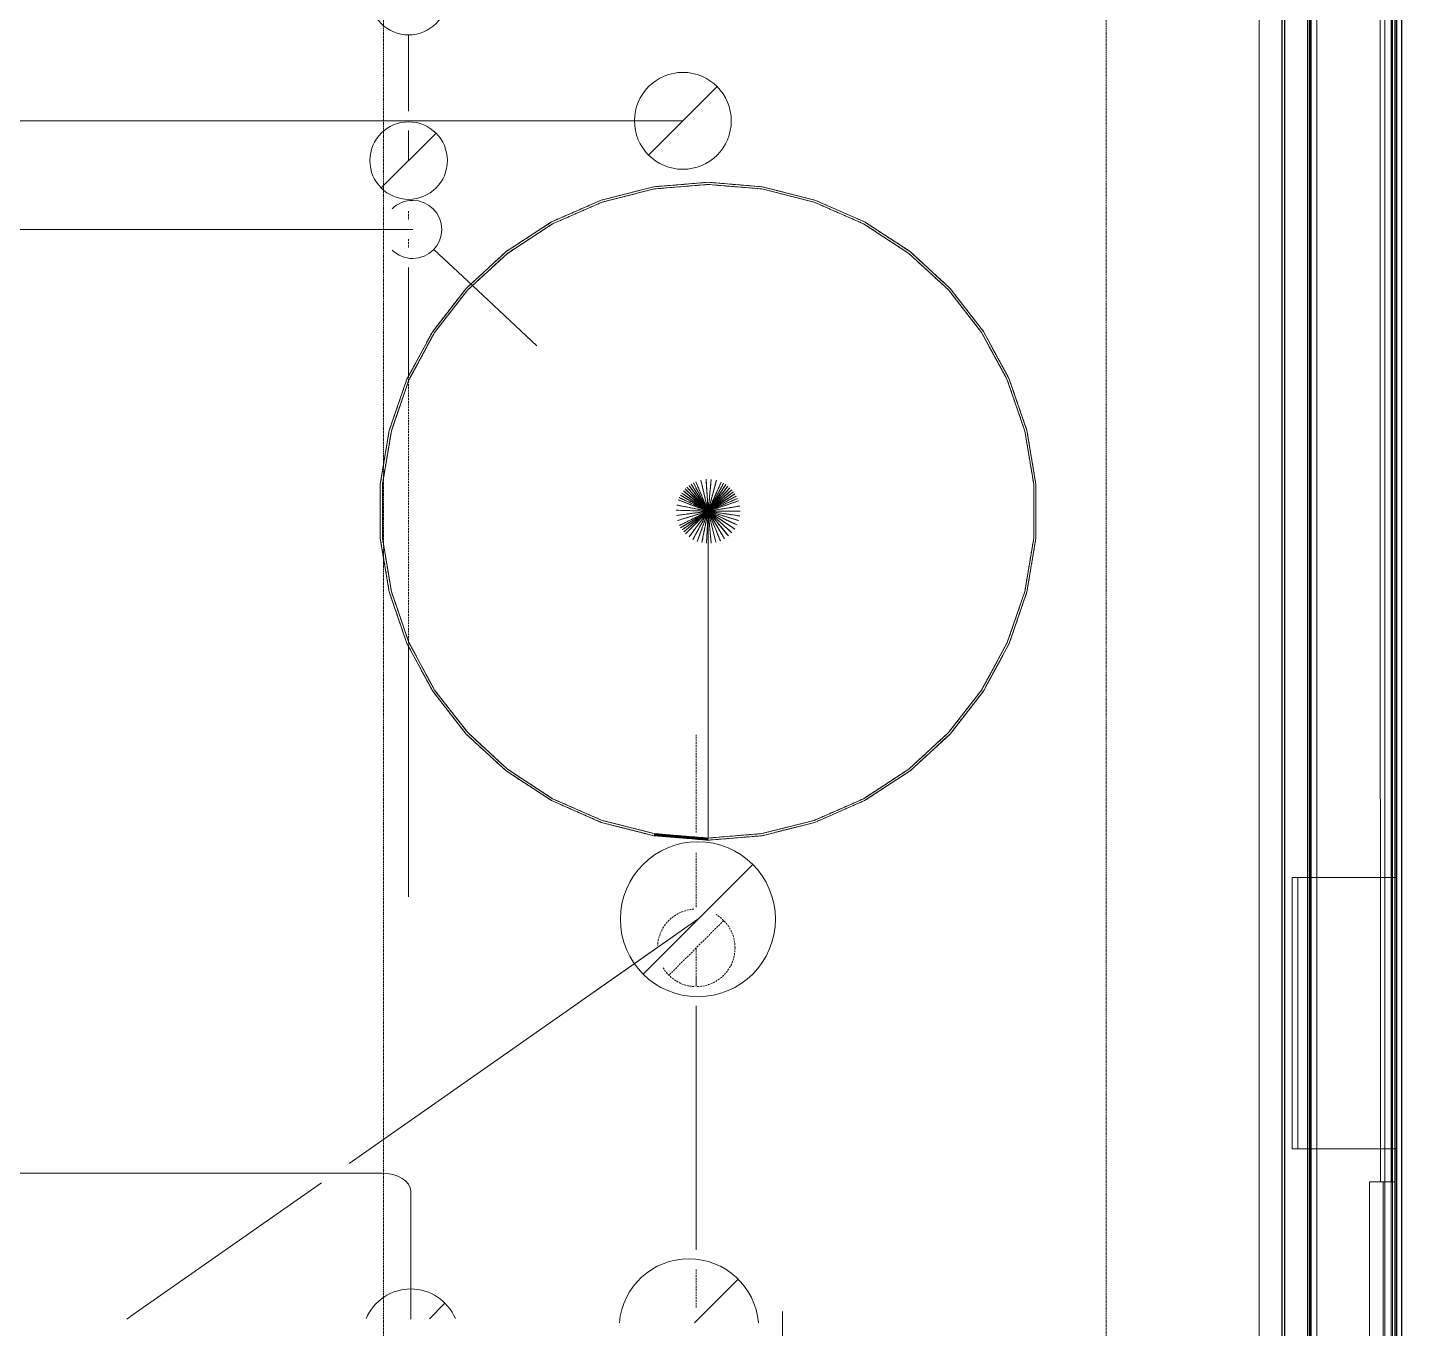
# Model space of a CAD drawing. Header units: centimetres. Extents: x -1906 to 5208, y -261 to 2955.
# Drawn here: x -464.6 to -110, y 1245.7 to 1581.3 of the extents above; entities that cross this region are included whole.
import ezdxf

# ---------------------------------------------------------------- set-up
doc = ezdxf.new("R2010")
doc.units = ezdxf.units.CM
for name, pattern in [('_Overhead', [0.47625, 0.3175, -0.15875]), ('_Overhead_2_', [0.47625, 0.3175, -0.15875]), ('Hidden', [0.714375, 0.47625, -0.238125])]:
    doc.linetypes.add(name, pattern=pattern)
for name, color, linetype, lineweight in [('A-DETL-HDLN', 7, 'Hidden', 18), ('A-FLOR', 7, 'Continuous', 18), ('A-GLAZ', 7, 'Continuous', 18), ('A-WALL', 7, 'Continuous', 18), ('A-WALL-PATT', 7, 'Continuous', 50), ('M-EQPM', 7, 'Continuous', 18), ('M-HVAC-DUCT', 7, 'Continuous', 18), ('P-PIPE', 7, 'Continuous', 18), ('S-BEAM', 7, 'Continuous', 18)]:
    doc.layers.add(name, color=color, linetype=linetype, lineweight=lineweight)
doc.layers.add('M-HVAC-DUCT-ANNO', color=7, linetype='Continuous', lineweight=18, true_color=0x007f00)

# ---------------------------------------------------------------- blocks, each defined once
blk = doc.blocks.new('Costanera Perfil Z - Parametrizado - h_22cm-1724570-N01 - Planta trazado tuberias refrig exist_ - detalle 1')
at = {"layer": 'S-BEAM', "color": 254, "true_color": 0xcccccc}
for p, q in [((-10.75, 487.69), (-10.75, -505.07)), ((-10.75, 487.69), (-10.75, -505.07)), ((-10.45, 487.69), (-10.45, -948.54)), ((-10.45, 487.69), (-10.45, -948.54)), ((-8.8, 487.69), (-8.8, -948.54)), ((-8.8, 487.69), (-8.8, -948.54)), ((8.8, 487.69), (8.8, -967.22)), ((8.8, 487.69), (8.8, -967.22)), ((10.45, 487.69), (10.45, -967.22)), ((10.45, 487.69), (10.45, -967.22)), ((10.75, -967.22), (10.75, 487.69)), ((10.75, 487.69), (10.75, -967.22))]:
    blk.add_line(p, q, dxfattribs=at)
blk = doc.blocks.new('Costanera Perfil Z - Parametrizado - h_22cm-V9-N01 - Planta trazado tuberias refrig exist_ - detalle 1')
at = {"layer": 'S-BEAM', "color": 254, "true_color": 0xcccccc}
for p, q in [((-10.75, 487.69), (-10.75, -505.07)), ((-10.75, 487.69), (-10.75, -505.07)), ((-10.45, 487.69), (-10.45, -948.54)), ((-10.45, 487.69), (-10.45, -948.54)), ((-8.8, 487.69), (-8.8, -948.54)), ((-8.8, 487.69), (-8.8, -948.54)), ((8.8, 487.69), (8.8, -948.54)), ((8.8, 487.69), (8.8, -948.54)), ((10.45, 487.69), (10.45, -967.22)), ((10.45, 487.69), (10.45, -948.8)), ((10.75, -967.22), (10.75, 487.69)), ((10.75, 487.69), (10.75, -948.8))]:
    blk.add_line(p, q, dxfattribs=at)
blk = doc.blocks.new('Costanera Perfil Z - Parametrizado - h_22cm-V10-N01 - Planta trazado tuberias refrig exist_ - detalle 1')
at = {"layer": 'S-BEAM', "color": 254, "true_color": 0xcccccc}
for p, q in [((-10.75, 487.69), (-10.75, -505.07)), ((-10.75, 487.69), (-10.75, -505.07)), ((-10.45, 487.69), (-10.45, -948.54)), ((-10.45, 487.69), (-10.45, -948.54)), ((-8.8, 487.69), (-8.8, -948.54)), ((-8.8, 487.69), (-8.8, -948.54)), ((8.8, 487.69), (8.8, 51.9)), ((8.8, 487.69), (8.8, 51.9)), ((10.45, 487.69), (10.45, 51.9)), ((10.45, 487.69), (10.45, 51.9)), ((10.75, 51.9), (10.75, 487.69)), ((10.75, 487.69), (10.75, 51.9))]:
    blk.add_line(p, q, dxfattribs=at)
blk = doc.blocks.new('Costanera Perfil Z - Parametrizado - h_22cm-V11-N01 - Planta trazado tuberias refrig exist_ - detalle 1')
at = {"layer": 'S-BEAM', "color": 254, "true_color": 0xcccccc}
for p, q in [((-10.75, 487.69), (-10.75, -505.07)), ((-10.75, 487.69), (-10.75, -505.07)), ((-10.45, 487.69), (-10.45, -635.88)), ((-10.45, 487.69), (-10.45, -635.88)), ((-8.8, 487.69), (-8.8, -948.54)), ((-8.8, 487.69), (-8.8, -948.54)), ((8.8, 487.69), (8.8, 51.9)), ((8.8, 487.69), (8.8, 51.9)), ((10.45, 487.69), (10.45, 51.9)), ((10.45, 487.69), (10.45, 51.9)), ((10.75, 51.9), (10.75, 487.69)), ((10.75, 487.69), (10.75, 51.9))]:
    blk.add_line(p, q, dxfattribs=at)
blk = doc.blocks.new('Costanera Perfil Z - Parametrizado - h_22cm-V12-N01 - Planta trazado tuberias refrig exist_ - detalle 1')
at = {"layer": 'S-BEAM', "color": 254, "true_color": 0xcccccc}
for p, q in [((-10.75, 487.69), (-10.75, -505.07)), ((-10.75, 487.69), (-10.75, -505.07)), ((-10.45, 487.69), (-10.45, -635.88)), ((-10.45, 487.69), (-10.45, -635.88)), ((-8.8, 487.69), (-8.8, -948.54)), ((-8.8, 487.69), (-8.8, -948.54)), ((8.8, 487.69), (8.8, 51.9)), ((8.8, 487.69), (8.8, 51.9)), ((10.45, 487.69), (10.45, 51.9)), ((10.45, 487.69), (10.45, 51.9)), ((10.75, 51.9), (10.75, 487.69)), ((10.75, 487.69), (10.75, 51.9))]:
    blk.add_line(p, q, dxfattribs=at)
blk = doc.blocks.new('Costanera Perfil Z - Parametrizado - h_22cm-V13-N01 - Planta trazado tuberias refrig exist_ - detalle 1')
at = {"layer": 'S-BEAM', "color": 254, "true_color": 0xcccccc}
for p, q in [((-10.75, 487.69), (-10.75, -505.07)), ((-10.75, 487.69), (-10.75, -505.07)), ((-10.45, 487.69), (-10.45, -635.88)), ((-10.45, 487.69), (-10.45, -635.88)), ((-8.8, 487.69), (-8.8, -948.54)), ((-8.8, 487.69), (-8.8, -948.54)), ((8.8, 487.69), (8.8, 51.9)), ((8.8, 487.69), (8.8, 51.9)), ((10.45, 487.69), (10.45, 51.9)), ((10.45, 487.69), (10.45, 51.9)), ((10.75, 51.9), (10.75, 487.69))]:
    blk.add_line(p, q, dxfattribs=at)
blk = doc.blocks.new('PQ_RVR_EST-01_ZZ_ZZ_MO_T_A_rvt-1-N01 - Planta trazado tuberias refrig exist_ - detalle 1')
at = {"layer": 'A-FLOR', "color": 254, "linetype": '_Overhead', "true_color": 0xd4d4d4}
for p, q in [((-115.58, 1719.32), (-115.49, 1283.53)), ((-115.49, 1283.53), (-115.58, 1719.32))]:
    blk.add_line(p, q, dxfattribs=at)
at = {"layer": 'S-BEAM', "color": 254, "true_color": 0xcccccc}
for p, q in [((-140.89, 1719.32), (-140.89, 1217.71)), ((-140.18, 1719.32), (-140.18, 1217.71)), ((-146.78, 1693.27), (-146.78, 1217.71)), ((-146.78, 1693.27), (-146.78, 1217.71)), ((-134.28, 1693.27), (-134.28, 1217.71)), ((-134.28, 1693.27), (-134.28, 1217.71))]:
    blk.add_line(p, q, dxfattribs=at)
at = {"layer": 'S-BEAM', "color": 254, "lineweight": 25, "true_color": 0xcccccc}
for p, q in [((-140.89, 1693.27), (-140.89, 1217.71)), ((-140.18, 1217.71), (-140.18, 1693.27))]:
    blk.add_line(p, q, dxfattribs=at)
at = {"layer": 'S-BEAM', "color": 254, "linetype": '_Overhead', "lineweight": 18, "true_color": 0xd4d4d4}
for name in ['Costanera Perfil Z - Parametrizado - h_22cm-1724570-N01 - Planta trazado tuberias refrig exist_ - detalle 1', 'Costanera Perfil Z - Parametrizado - h_22cm-V9-N01 - Planta trazado tuberias refrig exist_ - detalle 1', 'Costanera Perfil Z - Parametrizado - h_22cm-V10-N01 - Planta trazado tuberias refrig exist_ - detalle 1', 'Costanera Perfil Z - Parametrizado - h_22cm-V11-N01 - Planta trazado tuberias refrig exist_ - detalle 1', 'Costanera Perfil Z - Parametrizado - h_22cm-V12-N01 - Planta trazado tuberias refrig exist_ - detalle 1', 'Costanera Perfil Z - Parametrizado - h_22cm-V13-N01 - Planta trazado tuberias refrig exist_ - detalle 1']:
    blk.add_blockref(name, (-123.14, 1231.63), dxfattribs=at)
blk = doc.blocks.new('M_Window-Louvers - 0_70 x 1_20-V23-N01 - Planta trazado tuberias refrig exist_ - detalle 1')
at = {"layer": 'A-GLAZ', "color": 253, "true_color": 0xaaaaaa}
for p, q in [((-33.1, -1.485), (-33.1, -0.885)), ((-33.1, -1.785), (-33.1, -1.485)), ((-33.1, -3.435), (-33.1, -1.785)), ((-33.1, -3.8775), (-33.1, -3.435)), ((33.1, -0.885), (33.1, -1.485)), ((33.1, -1.485), (33.1, -1.785)), ((33.1, -1.785), (33.1, -3.435)), ((33.1, -3.435), (33.1, -3.8775)), ((-33.1, -7.37), (-33.1, -3.8775)), ((-33.1, -3.8775), (33.1, -3.8775)), ((33.1, -3.8775), (33.1, -7.37)), ((-33.1, -7.37), (33.1, -7.37))]:
    blk.add_line(p, q, dxfattribs=at)
blk = doc.blocks.new('RVR-PQ-Extractor - 0_70x1_20-V66-N01 - Planta trazado tuberias refrig exist_ - detalle 1')
at = {"layer": 'M-EQPM'}
for p, q in [((-35, 0.25), (35, 0.25)), ((-35, -25.25), (-35, 0.25)), ((-35, 0.25), (35, 0.25)), ((-35, -25.25), (-35, 0.25)), ((35, 0.25), (35, -25.25)), ((35, 0.25), (35, -25.25)), ((35, -25.25), (-35, -25.25)), ((-35, -25.25), (35, -25.25)), ((-35, -26.75), (-35, -25.25)), ((35, -25.25), (-35, -25.25)), ((-35, -25.25), (35, -25.25)), ((-35, -26.75), (-35, -25.25)), ((35, -26.75), (-35, -26.75)), ((35, -26.75), (-35, -26.75)), ((35, -25.25), (35, -26.75)), ((35, -25.25), (35, -26.75))]:
    blk.add_line(p, q, dxfattribs=at)
blk = doc.blocks.new('PQ_RVR_ARQ-01_ZZ_ZZ_MO_T_A_rvt-1-N01 - Planta trazado tuberias refrig exist_ - detalle 1')
at = {"layer": 'A-WALL-PATT', "lineweight": 18, "true_color": 0xdddddd}
h = blk.add_hatch(color=254, dxfattribs=at)
h.paths.add_polyline_path([(-111.29, 533.63), (-111.29, 710.26), (-111.79, 710.26), (-111.79, 533.63)])
h.paths.add_polyline_path([(-111.29, 780.26), (-111.29, 1292.02), (-111.79, 1292.02), (-111.79, 780.26)])
h.paths.add_polyline_path([(-111.29, 1362.02), (-111.29, 1862.31), (-111.79, 1862.31), (-111.79, 1362.02)])
at = {"layer": 'A-FLOR', "color": 254, "linetype": '_Overhead_2_', "true_color": 0xd4d4d4}
for p, q in [((-372.77, 751.72), (-372.77, 1719.32)), ((-372.77, 1719.32), (-372.77, 751.72)), ((-186.3, 1719.32), (-186.3, 751.72)), ((-186.3, 751.72), (-186.3, 1719.32)), ((-133.39, 1719.32), (-133.39, 595.74)), ((-133.39, 595.74), (-133.39, 1719.32))]:
    blk.add_line(p, q, dxfattribs=at)
at = {"layer": 'A-WALL', "color": 253, "lineweight": 25, "true_color": 0xaaaaaa}
for p, q in [((-112.54, 1283.53), (-112.54, 1719.32)), ((-111.79, 1719.32), (-111.79, 533.63)), ((-111.29, 533.63), (-111.29, 1719.32)), ((-110.04, 1719.32), (-110.04, 255.84))]:
    blk.add_line(p, q, dxfattribs=at)
at = {"layer": 'A-GLAZ', "color": 254, "lineweight": 18, "true_color": 0xd4d4d4, "rotation": 269.9999999999995}
blk.add_blockref('M_Window-Louvers - 0_70 x 1_20-V23-N01 - Planta trazado tuberias refrig exist_ - detalle 1', (-110.91, 1250.43), dxfattribs=at)
at = {"layer": 'M-EQPM', "linetype": 'Hidden', "lineweight": 18, "rotation": 269.9999999999995}
blk.add_blockref('RVR-PQ-Extractor - 0_70x1_20-V66-N01 - Planta trazado tuberias refrig exist_ - detalle 1', (-111.54, 1327.02), dxfattribs=at)
blk = doc.blocks.new('M_Round Elbow - 1 D-V44-N01 - Planta trazado tuberias refrig exist_ - detalle 1')
at = {"layer": 'M-HVAC-DUCT', "color": 6, "true_color": 0xff00ff}
blk.add_line((-313.58, 748.58), (-353.58, 748.58), dxfattribs=at)
blk = doc.blocks.new('M_Round Elbow - 1 D-1421966-N01 - Planta trazado tuberias refrig exist_ - detalle 1')
at = {"layer": 'M-HVAC-DUCT', "color": 6, "true_color": 0xff00ff}
blk.add_line((-365.73, 1248.05), (-365.73, 1248.92), dxfattribs=at)
blk = doc.blocks.new('M_Round Elbow - 1 D-1418631-N01 - Planta trazado tuberias refrig exist_ - detalle 1')
at = {"layer": 'M-HVAC-DUCT', "color": 6, "true_color": 0xff00ff}
blk.add_line((-295.5, 1557.25), (-320.5, 1557.25), dxfattribs=at)
blk = doc.blocks.new('M_Round Elbow - 1 D-1426854-N01 - Planta trazado tuberias refrig exist_ - detalle 1')
at = {"layer": 'M-HVAC-DUCT', "color": 6, "true_color": 0xff00ff}
blk.add_line((-366.27, 1547), (-366.27, 1552.86), dxfattribs=at)
blk = doc.blocks.new('Estanque 1 - Estanque 1-V63-N01 - Planta trazado tuberias refrig exist_ - detalle 1')
at = {"layer": 'A-DETL-HDLN'}
for p, q in [((-13.95, 83.72), (-27.54, 80.28)), ((-13.95, 83.72), (-27.54, 80.28)), ((-13.86, 83.17), (-27.36, 79.75)), ((-13.86, 83.17), (-27.36, 79.75)), ((-13.95, 83.72), (0.02, 84.88)), ((-13.95, 83.72), (0.02, 84.88)), ((0.02, 84.32), (-13.86, 83.17)), ((0.02, 84.32), (-13.86, 83.17)), ((0.02, 84.88), (13.99, 83.72)), ((0.02, 84.88), (13.99, 83.72)), ((13.9, 83.17), (0.02, 84.32)), ((13.9, 83.17), (0.02, 84.32)), ((27.4, 79.75), (13.9, 83.17)), ((27.4, 79.75), (13.9, 83.17)), ((13.99, 83.72), (27.58, 80.28)), ((13.99, 83.72), (27.58, 80.28)), ((-40.38, 74.65), (-27.54, 80.28)), ((-40.38, 74.65), (-27.54, 80.28)), ((-27.36, 79.75), (-40.11, 74.16)), ((-27.36, 79.75), (-40.11, 74.16)), ((40.15, 74.16), (27.4, 79.75)), ((40.15, 74.16), (27.4, 79.75)), ((27.58, 80.28), (40.41, 74.65)), ((27.58, 80.28), (40.41, 74.65)), ((-52.11, 66.98), (-40.38, 74.65)), ((-52.11, 66.98), (-40.38, 74.65)), ((40.41, 74.65), (52.15, 66.98)), ((40.41, 74.65), (52.15, 66.98)), ((-40.11, 74.16), (-51.77, 66.54)), ((-40.11, 74.16), (-51.77, 66.54)), ((51.81, 66.54), (40.15, 74.16)), ((51.81, 66.54), (40.15, 74.16)), ((-62.43, 57.49), (-52.11, 66.98)), ((-62.43, 57.49), (-52.11, 66.98)), ((-51.77, 66.54), (-62.02, 57.11)), ((-51.77, 66.54), (-62.02, 57.11)), ((62.06, 57.11), (51.81, 66.54)), ((62.06, 57.11), (51.81, 66.54)), ((52.15, 66.98), (62.46, 57.49)), ((52.15, 66.98), (62.46, 57.49)), ((-71.04, 46.42), (-62.43, 57.49)), ((-71.04, 46.42), (-62.43, 57.49)), ((-62.02, 57.11), (-70.57, 46.12)), ((-62.02, 57.11), (-70.57, 46.12)), ((70.61, 46.12), (62.06, 57.11)), ((70.61, 46.12), (62.06, 57.11)), ((62.46, 57.49), (71.07, 46.42)), ((62.46, 57.49), (71.07, 46.42)), ((-77.71, 34.1), (-71.04, 46.42)), ((-77.71, 34.1), (-71.04, 46.42)), ((-70.57, 46.12), (-77.2, 33.87)), ((-77.2, 33.87), (-70.57, 46.12)), ((77.24, 33.87), (70.61, 46.12)), ((77.24, 33.87), (70.61, 46.12)), ((71.07, 46.42), (77.74, 34.1)), ((71.07, 46.42), (77.74, 34.1)), ((-82.26, 20.84), (-77.71, 34.1)), ((-82.26, 20.84), (-77.71, 34.1)), ((-77.2, 33.87), (-81.72, 20.7)), ((-81.72, 20.7), (-77.2, 33.87)), ((81.76, 20.7), (77.24, 33.87)), ((81.76, 20.7), (77.24, 33.87)), ((77.74, 34.1), (82.3, 20.84)), ((77.74, 34.1), (82.3, 20.84)), ((-84.57, 7.01), (-82.26, 20.84)), ((-84.57, 7.01), (-82.26, 20.84)), ((-81.72, 20.7), (-84.02, 6.97)), ((-81.72, 20.7), (-84.02, 6.97)), ((84.05, 6.97), (81.76, 20.7)), ((84.05, 6.97), (81.76, 20.7)), ((82.3, 20.84), (84.6, 7.01)), ((82.3, 20.84), (84.6, 7.01)), ((-3.76, 7.35), (0.02, 0)), ((-3.76, 7.35), (0.02, 0)), ((0.02, 0), (-3.14, 7.63)), ((-3.14, 7.63), (0.02, 0)), ((0.02, 0), (-1.86, 8.05)), ((-1.86, 8.05), (0.02, 0)), ((0.02, 0), (-0.52, 8.24)), ((-0.52, 8.24), (0.02, 0)), ((0.02, 0), (0.83, 8.22)), ((0.83, 8.22), (0.02, 0)), ((0.02, 0), (2.16, 7.98)), ((2.16, 7.98), (0.02, 0)), ((0.02, 0), (3.43, 7.53)), ((3.43, 7.53), (0.02, 0)), ((0.02, 0), (4.03, 7.22)), ((4.03, 7.22), (0.02, 0)), ((-84.57, -7.01), (-84.57, 7.01)), ((-84.57, -7.01), (-84.57, 7.01)), ((-84.02, 6.97), (-84.02, -6.96)), ((-84.02, 6.97), (-84.02, -6.96)), ((0.02, 0), (-7.14, 4.13)), ((-7.14, 4.13), (0.02, 0)), ((0.02, 0), (-6.77, 4.7)), ((-6.77, 4.7), (0.02, 0)), ((0.02, 0), (-6.37, 5.24)), ((-6.37, 5.24), (0.02, 0)), ((0.02, 0), (-5.92, 5.75)), ((-5.92, 5.75), (0.02, 0)), ((0.02, 0), (-5.43, 6.21)), ((-5.43, 6.21), (0.02, 0)), ((0.02, 0), (-4.9, 6.64)), ((-4.9, 6.64), (0.02, 0)), ((0.02, 0), (-4.34, 7.02)), ((-4.34, 7.02), (0.02, 0)), ((0.02, 0), (4.61, 6.87)), ((4.61, 6.87), (0.02, 0)), ((0.02, 0), (5.15, 6.47)), ((5.15, 6.47), (0.02, 0)), ((0.02, 0), (5.66, 6.03)), ((5.66, 6.03), (0.02, 0)), ((0.02, 0), (6.14, 5.55)), ((6.14, 5.55), (0.02, 0)), ((0.02, 0), (6.57, 5.03)), ((6.57, 5.03), (0.02, 0)), ((0.02, 0), (6.96, 4.48)), ((6.96, 4.48), (0.02, 0)), ((0.02, 0), (7.3, 3.9)), ((7.3, 3.9), (0.02, 0)), ((84.05, -6.96), (84.05, 6.97)), ((84.05, -6.96), (84.05, 6.97)), ((84.6, 7.01), (84.6, -7.01)), ((84.6, 7.01), (84.6, -7.01)), ((0.02, 0), (-8.24, 0.27)), ((-8.24, 0.27), (0.02, 0)), ((0.02, 0), (-8.17, -1.08)), ((-8.17, -1.08), (0.02, 0)), ((0.02, 0), (-8.08, 1.61)), ((-8.08, 1.61), (0.02, 0)), ((0.02, 0), (-7.89, -2.4)), ((-7.89, -2.4), (0.02, 0)), ((0.02, 0), (-7.71, 2.91)), ((-7.71, 2.91), (0.02, 0)), ((0.02, 0), (-7.45, 3.53)), ((-7.45, 3.53), (0.02, 0)), ((0.02, 0), (-7.39, -3.65)), ((-7.39, -3.65), (0.02, 0)), ((0.02, 0), (-7.07, -4.24)), ((-7.07, -4.24), (0.02, 0)), ((0.02, 0), (-6.7, -4.81)), ((-6.7, -4.81), (0.02, 0)), ((0.02, 0), (-6.28, -5.34)), ((-6.28, -5.34), (0.02, 0)), ((0.02, 0), (-5.82, -5.84)), ((-5.82, -5.84), (0.02, 0)), ((-4.9, -6.63), (0.02, 0)), ((-4.9, -6.63), (0.02, 0)), ((0.02, 0), (-3.88, -7.28)), ((-3.88, -7.28), (0.02, 0)), ((0.02, 0), (-2.76, -7.77)), ((-2.76, -7.77), (0.02, 0)), ((0.02, 0), (-1.59, -8.1)), ((-1.59, -8.1), (0.02, 0)), ((-0.39, -8.25), (0.02, 0)), ((-0.39, -8.25), (0.02, 0)), ((0.02, 0), (7.6, 3.29)), ((7.6, 3.29), (0.02, 0)), ((0.02, 0), (7.84, 2.66)), ((7.84, 2.66), (0.02, 0)), ((0.02, 0), (8.17, 1.35)), ((8.17, 1.35), (0.02, 0)), ((0.02, -16.44), (0.02, 0)), ((0.83, -8.22), (0.02, 0)), ((0.83, -8.22), (0.02, 0)), ((2.02, -8.01), (0.02, 0)), ((2.02, -8.01), (0.02, 0)), ((3.18, -7.63), (0.02, 0)), ((3.18, -7.63), (0.02, 0)), ((4.26, -7.08), (0.02, 0)), ((4.26, -7.08), (0.02, 0)), ((0.02, -16.44), (0.02, 0)), ((8.28, 0), (0.02, 0)), ((8.28, 0), (0.02, 0)), ((0.02, 0), (8.19, -1.21)), ((8.19, -1.21), (0.02, 0)), ((0.02, 0), (7.92, -2.4)), ((7.92, -2.4), (0.02, 0)), ((0.02, 0), (7.48, -3.53)), ((7.48, -3.53), (0.02, 0)), ((0.02, 0), (6.89, -4.59)), ((6.89, -4.59), (0.02, 0)), ((0.02, 0), (6.14, -5.54)), ((6.14, -5.54), (0.02, 0)), ((0.02, 0), (5.26, -6.38)), ((5.26, -6.38), (0.02, 0)), ((-82.26, -20.83), (-84.57, -7.01)), ((-82.26, -20.83), (-84.57, -7.01)), ((-84.02, -6.96), (-81.72, -20.7)), ((-84.02, -6.96), (-81.72, -20.7)), ((81.76, -20.7), (84.05, -6.96)), ((81.76, -20.7), (84.05, -6.96)), ((84.6, -7.01), (82.3, -20.83)), ((84.6, -7.01), (82.3, -20.83)), ((0.02, -32.25), (0.02, -16.44)), ((0.02, -32.25), (0.02, -16.44)), ((-77.71, -34.09), (-82.26, -20.83)), ((-77.71, -34.09), (-82.26, -20.83)), ((-81.72, -20.7), (-77.2, -33.87)), ((-81.72, -20.7), (-77.2, -33.87)), ((77.24, -33.87), (81.76, -20.7)), ((77.24, -33.87), (81.76, -20.7)), ((82.3, -20.83), (77.74, -34.09)), ((82.3, -20.83), (77.74, -34.09)), ((-71.04, -46.42), (-77.71, -34.09)), ((-71.04, -46.42), (-77.71, -34.09)), ((-77.2, -33.87), (-70.57, -46.12)), ((-77.2, -33.87), (-70.57, -46.12)), ((0.02, -32.25), (0.02, -46.82)), ((0.02, -46.82), (0.02, -32.25)), ((70.61, -46.12), (77.24, -33.87)), ((70.61, -46.12), (77.24, -33.87)), ((77.74, -34.09), (71.07, -46.42)), ((77.74, -34.09), (71.07, -46.42)), ((-62.43, -57.48), (-71.04, -46.42)), ((-62.43, -57.48), (-71.04, -46.42)), ((-70.57, -46.12), (-62.02, -57.11)), ((-70.57, -46.12), (-62.02, -57.11)), ((0.02, -46.82), (0.02, -53.46)), ((0.02, -53.46), (0.02, -46.82)), ((62.06, -57.11), (70.61, -46.12)), ((62.06, -57.11), (70.61, -46.12)), ((71.07, -46.42), (62.46, -57.48)), ((71.07, -46.42), (62.46, -57.48)), ((0.02, -53.46), (0.02, -59.59)), ((0.02, -53.46), (0.02, -59.59)), ((-52.11, -66.98), (-62.43, -57.48)), ((-52.11, -66.98), (-62.43, -57.48)), ((-62.02, -57.11), (-51.77, -66.54)), ((-62.02, -57.11), (-51.77, -66.54)), ((0.02, -59.59), (0.02, -65.15)), ((0.02, -59.59), (0.02, -65.15)), ((51.81, -66.54), (62.06, -57.11)), ((51.81, -66.54), (62.06, -57.11)), ((62.46, -57.48), (52.15, -66.98)), ((62.46, -57.48), (52.15, -66.98)), ((-40.38, -74.64), (-52.11, -66.98)), ((-40.38, -74.64), (-52.11, -66.98)), ((-51.77, -66.54), (-40.11, -74.16)), ((-51.77, -66.54), (-40.11, -74.16)), ((0.02, -65.15), (0.02, -70.08)), ((0.02, -65.15), (0.02, -70.08)), ((40.15, -74.16), (51.81, -66.54)), ((40.15, -74.16), (51.81, -66.54)), ((52.15, -66.98), (40.41, -74.64)), ((52.15, -66.98), (40.41, -74.64)), ((0.02, -70.08), (0.02, -74.34)), ((0.02, -70.08), (0.02, -74.34)), ((-40.11, -74.16), (-27.36, -79.75)), ((-40.11, -74.16), (-27.36, -79.75)), ((0.02, -74.34), (0.02, -77.88)), ((0.02, -74.34), (0.02, -77.88)), ((27.4, -79.75), (40.15, -74.16)), ((27.4, -79.75), (40.15, -74.16)), ((-27.54, -80.27), (-40.38, -74.64)), ((-27.54, -80.27), (-40.38, -74.64)), ((0.02, -77.88), (0.02, -80.67)), ((0.02, -77.88), (0.02, -80.67)), ((40.41, -74.64), (27.58, -80.27)), ((40.41, -74.64), (27.58, -80.27)), ((-13.95, -83.71), (-27.54, -80.27)), ((-13.95, -83.71), (-27.54, -80.27)), ((-13.86, -83.17), (-27.36, -79.75)), ((-27.36, -79.75), (-13.86, -83.17)), ((0.02, -80.67), (0.02, -82.68)), ((0.02, -80.67), (0.02, -82.68)), ((13.9, -83.17), (27.4, -79.75)), ((13.9, -83.17), (27.4, -79.75)), ((27.58, -80.27), (13.99, -83.71)), ((27.58, -80.27), (13.99, -83.71)), ((0.02, -84.87), (-13.95, -83.71)), ((0.02, -84.87), (-13.95, -83.71)), ((0.02, -84.78), (-13.95, -83.71)), ((-13.95, -83.71), (0.02, -84.78)), ((0.02, -84.78), (-13.94, -83.62)), ((0.02, -84.78), (-13.94, -83.62)), ((-13.94, -83.62), (0.02, -84.69)), ((0.02, -84.69), (-13.94, -83.62)), ((0.02, -84.6), (-13.92, -83.53)), ((0.02, -84.69), (-13.92, -83.53)), ((-13.92, -83.53), (0.02, -84.6)), ((-13.92, -83.53), (0.02, -84.69)), ((0.02, -84.5), (-13.91, -83.44)), ((0.02, -84.6), (-13.91, -83.44)), ((-13.91, -83.44), (0.02, -84.5)), ((-13.91, -83.44), (0.02, -84.6)), ((0.02, -84.41), (-13.89, -83.35)), ((0.02, -84.5), (-13.89, -83.35)), ((-13.89, -83.35), (0.02, -84.41)), ((-13.89, -83.35), (0.02, -84.5)), ((-13.88, -83.26), (0.02, -84.41)), ((-13.88, -83.26), (0.02, -84.41)), ((-13.86, -83.17), (0.02, -84.32)), ((-13.86, -83.17), (0.02, -84.32)), ((0.02, -82.68), (0.02, -83.91)), ((0.02, -83.91), (0.02, -82.68)), ((0.02, -84.32), (13.9, -83.17)), ((0.02, -84.32), (13.9, -83.17)), ((13.99, -83.71), (0.02, -84.87)), ((13.99, -83.71), (0.02, -84.87)), ((0.02, -83.91), (0.02, -84.32)), ((0.02, -84.32), (0.02, -83.91)), ((0.02, -84.32), (0.02, -84.41)), ((0.02, -84.32), (0.02, -84.41))]:
    blk.add_line(p, q, dxfattribs=at)
at = {"layer": 'M-EQPM'}
for p, q in [((-13.95, 83.72), (-27.54, 80.28)), ((-13.95, 83.72), (-27.54, 80.28)), ((-13.86, 83.17), (-27.36, 79.75)), ((-13.86, 83.17), (-27.36, 79.75)), ((-13.95, 83.72), (0.02, 84.88)), ((-13.95, 83.72), (0.02, 84.88)), ((0.02, 84.32), (-13.86, 83.17)), ((0.02, 84.32), (-13.86, 83.17)), ((0.02, 84.88), (13.99, 83.72)), ((0.02, 84.88), (13.99, 83.72)), ((13.9, 83.17), (0.02, 84.32)), ((13.9, 83.17), (0.02, 84.32)), ((27.4, 79.75), (13.9, 83.17)), ((27.4, 79.75), (13.9, 83.17)), ((13.99, 83.72), (27.58, 80.28)), ((13.99, 83.72), (27.58, 80.28)), ((-40.38, 74.65), (-27.54, 80.28)), ((-40.38, 74.65), (-27.54, 80.28)), ((-27.36, 79.75), (-40.11, 74.16)), ((-27.36, 79.75), (-40.11, 74.16)), ((40.15, 74.16), (27.4, 79.75)), ((40.15, 74.16), (27.4, 79.75)), ((27.58, 80.28), (40.41, 74.65)), ((27.58, 80.28), (40.41, 74.65)), ((-52.11, 66.98), (-40.38, 74.65)), ((-52.11, 66.98), (-40.38, 74.65)), ((40.41, 74.65), (52.15, 66.98)), ((40.41, 74.65), (52.15, 66.98)), ((-40.11, 74.16), (-51.77, 66.54)), ((-40.11, 74.16), (-51.77, 66.54)), ((51.81, 66.54), (40.15, 74.16)), ((51.81, 66.54), (40.15, 74.16)), ((-62.43, 57.49), (-52.11, 66.98)), ((-62.43, 57.49), (-52.11, 66.98)), ((-51.77, 66.54), (-62.02, 57.11)), ((-51.77, 66.54), (-62.02, 57.11)), ((62.06, 57.11), (51.81, 66.54)), ((62.06, 57.11), (51.81, 66.54)), ((52.15, 66.98), (62.46, 57.49)), ((52.15, 66.98), (62.46, 57.49)), ((-71.04, 46.42), (-62.43, 57.49)), ((-71.04, 46.42), (-62.43, 57.49)), ((-62.02, 57.11), (-70.57, 46.12)), ((-62.02, 57.11), (-70.57, 46.12)), ((70.61, 46.12), (62.06, 57.11)), ((70.61, 46.12), (62.06, 57.11)), ((62.46, 57.49), (71.07, 46.42)), ((62.46, 57.49), (71.07, 46.42)), ((-77.71, 34.1), (-71.04, 46.42)), ((-77.71, 34.1), (-71.04, 46.42)), ((-70.57, 46.12), (-77.2, 33.87)), ((-77.2, 33.87), (-70.57, 46.12)), ((77.24, 33.87), (70.61, 46.12)), ((77.24, 33.87), (70.61, 46.12)), ((71.07, 46.42), (77.74, 34.1)), ((71.07, 46.42), (77.74, 34.1)), ((-82.26, 20.84), (-77.71, 34.1)), ((-82.26, 20.84), (-77.71, 34.1)), ((-77.2, 33.87), (-81.72, 20.7)), ((-81.72, 20.7), (-77.2, 33.87)), ((81.76, 20.7), (77.24, 33.87)), ((81.76, 20.7), (77.24, 33.87)), ((77.74, 34.1), (82.3, 20.84)), ((77.74, 34.1), (82.3, 20.84)), ((-84.57, 7.01), (-82.26, 20.84)), ((-84.57, 7.01), (-82.26, 20.84)), ((-81.72, 20.7), (-84.02, 6.97)), ((-81.72, 20.7), (-84.02, 6.97)), ((84.05, 6.97), (81.76, 20.7)), ((84.05, 6.97), (81.76, 20.7)), ((82.3, 20.84), (84.6, 7.01)), ((82.3, 20.84), (84.6, 7.01)), ((-3.76, 7.35), (0.02, 0)), ((-3.76, 7.35), (0.02, 0)), ((0.02, 0), (-3.14, 7.63)), ((-3.14, 7.63), (0.02, 0)), ((0.02, 0), (-1.86, 8.05)), ((-1.86, 8.05), (0.02, 0)), ((0.02, 0), (-0.52, 8.24)), ((-0.52, 8.24), (0.02, 0)), ((0.02, 0), (0.83, 8.22)), ((0.83, 8.22), (0.02, 0)), ((0.02, 0), (2.16, 7.98)), ((2.16, 7.98), (0.02, 0)), ((0.02, 0), (3.43, 7.53)), ((3.43, 7.53), (0.02, 0)), ((0.02, 0), (4.03, 7.22)), ((4.03, 7.22), (0.02, 0)), ((-84.57, -7.01), (-84.57, 7.01)), ((-84.57, -7.01), (-84.57, 7.01)), ((-84.02, 6.97), (-84.02, -6.96)), ((-84.02, 6.97), (-84.02, -6.96)), ((0.02, 0), (-7.14, 4.13)), ((-7.14, 4.13), (0.02, 0)), ((0.02, 0), (-6.77, 4.7)), ((-6.77, 4.7), (0.02, 0)), ((0.02, 0), (-6.37, 5.24)), ((-6.37, 5.24), (0.02, 0)), ((0.02, 0), (-5.92, 5.75)), ((-5.92, 5.75), (0.02, 0)), ((0.02, 0), (-5.43, 6.21)), ((-5.43, 6.21), (0.02, 0)), ((0.02, 0), (-4.9, 6.64)), ((-4.9, 6.64), (0.02, 0)), ((0.02, 0), (-4.34, 7.02)), ((-4.34, 7.02), (0.02, 0)), ((0.02, 0), (4.61, 6.87)), ((4.61, 6.87), (0.02, 0)), ((0.02, 0), (5.15, 6.47)), ((5.15, 6.47), (0.02, 0)), ((0.02, 0), (5.66, 6.03)), ((5.66, 6.03), (0.02, 0)), ((0.02, 0), (6.14, 5.55)), ((6.14, 5.55), (0.02, 0)), ((0.02, 0), (6.57, 5.03)), ((6.57, 5.03), (0.02, 0)), ((0.02, 0), (6.96, 4.48)), ((6.96, 4.48), (0.02, 0)), ((0.02, 0), (7.3, 3.9)), ((7.3, 3.9), (0.02, 0)), ((84.05, -6.96), (84.05, 6.97)), ((84.05, -6.96), (84.05, 6.97)), ((84.6, 7.01), (84.6, -7.01)), ((84.6, 7.01), (84.6, -7.01)), ((0.02, 0), (-8.24, 0.27)), ((-8.24, 0.27), (0.02, 0)), ((0.02, 0), (-8.17, -1.08)), ((-8.17, -1.08), (0.02, 0)), ((0.02, 0), (-8.08, 1.61)), ((-8.08, 1.61), (0.02, 0)), ((0.02, 0), (-7.89, -2.4)), ((-7.89, -2.4), (0.02, 0)), ((0.02, 0), (-7.71, 2.91)), ((-7.71, 2.91), (0.02, 0)), ((0.02, 0), (-7.45, 3.53)), ((-7.45, 3.53), (0.02, 0)), ((0.02, 0), (-7.39, -3.65)), ((-7.39, -3.65), (0.02, 0)), ((0.02, 0), (-7.07, -4.24)), ((-7.07, -4.24), (0.02, 0)), ((0.02, 0), (-6.7, -4.81)), ((-6.7, -4.81), (0.02, 0)), ((0.02, 0), (-6.28, -5.34)), ((-6.28, -5.34), (0.02, 0)), ((0.02, 0), (-5.82, -5.84)), ((-5.82, -5.84), (0.02, 0)), ((-4.9, -6.63), (0.02, 0)), ((-4.9, -6.63), (0.02, 0)), ((0.02, 0), (-3.88, -7.28)), ((-3.88, -7.28), (0.02, 0)), ((0.02, 0), (-2.76, -7.77)), ((-2.76, -7.77), (0.02, 0)), ((0.02, 0), (-1.59, -8.1)), ((-1.59, -8.1), (0.02, 0)), ((-0.39, -8.25), (0.02, 0)), ((-0.39, -8.25), (0.02, 0)), ((0.02, 0), (7.6, 3.29)), ((7.6, 3.29), (0.02, 0)), ((0.02, 0), (7.84, 2.66)), ((7.84, 2.66), (0.02, 0)), ((0.02, 0), (8.17, 1.35)), ((8.17, 1.35), (0.02, 0)), ((0.02, -16.44), (0.02, 0)), ((0.83, -8.22), (0.02, 0)), ((0.83, -8.22), (0.02, 0)), ((2.02, -8.01), (0.02, 0)), ((2.02, -8.01), (0.02, 0)), ((3.18, -7.63), (0.02, 0)), ((3.18, -7.63), (0.02, 0)), ((4.26, -7.08), (0.02, 0)), ((4.26, -7.08), (0.02, 0)), ((0.02, -16.44), (0.02, 0)), ((8.28, 0), (0.02, 0)), ((8.28, 0), (0.02, 0)), ((0.02, 0), (8.19, -1.21)), ((8.19, -1.21), (0.02, 0)), ((0.02, 0), (7.92, -2.4)), ((7.92, -2.4), (0.02, 0)), ((0.02, 0), (7.48, -3.53)), ((7.48, -3.53), (0.02, 0)), ((0.02, 0), (6.89, -4.59)), ((6.89, -4.59), (0.02, 0)), ((0.02, 0), (6.14, -5.54)), ((6.14, -5.54), (0.02, 0)), ((0.02, 0), (5.26, -6.38)), ((5.26, -6.38), (0.02, 0)), ((-82.26, -20.83), (-84.57, -7.01)), ((-82.26, -20.83), (-84.57, -7.01)), ((-84.02, -6.96), (-81.72, -20.7)), ((-84.02, -6.96), (-81.72, -20.7)), ((81.76, -20.7), (84.05, -6.96)), ((81.76, -20.7), (84.05, -6.96)), ((84.6, -7.01), (82.3, -20.83)), ((84.6, -7.01), (82.3, -20.83)), ((0.02, -32.25), (0.02, -16.44)), ((0.02, -32.25), (0.02, -16.44)), ((-77.71, -34.09), (-82.26, -20.83)), ((-77.71, -34.09), (-82.26, -20.83)), ((-81.72, -20.7), (-77.2, -33.87)), ((-81.72, -20.7), (-77.2, -33.87)), ((77.24, -33.87), (81.76, -20.7)), ((77.24, -33.87), (81.76, -20.7)), ((82.3, -20.83), (77.74, -34.09)), ((82.3, -20.83), (77.74, -34.09)), ((-71.04, -46.42), (-77.71, -34.09)), ((-71.04, -46.42), (-77.71, -34.09)), ((-77.2, -33.87), (-70.57, -46.12)), ((-77.2, -33.87), (-70.57, -46.12)), ((0.02, -32.25), (0.02, -46.82)), ((0.02, -46.82), (0.02, -32.25)), ((70.61, -46.12), (77.24, -33.87)), ((70.61, -46.12), (77.24, -33.87)), ((77.74, -34.09), (71.07, -46.42)), ((77.74, -34.09), (71.07, -46.42)), ((-62.43, -57.48), (-71.04, -46.42)), ((-62.43, -57.48), (-71.04, -46.42)), ((-70.57, -46.12), (-62.02, -57.11)), ((-70.57, -46.12), (-62.02, -57.11)), ((0.02, -46.82), (0.02, -53.46)), ((0.02, -53.46), (0.02, -46.82)), ((62.06, -57.11), (70.61, -46.12)), ((62.06, -57.11), (70.61, -46.12)), ((71.07, -46.42), (62.46, -57.48)), ((71.07, -46.42), (62.46, -57.48)), ((0.02, -53.46), (0.02, -59.59)), ((0.02, -53.46), (0.02, -59.59)), ((-52.11, -66.98), (-62.43, -57.48)), ((-52.11, -66.98), (-62.43, -57.48)), ((-62.02, -57.11), (-51.77, -66.54)), ((-62.02, -57.11), (-51.77, -66.54)), ((0.02, -59.59), (0.02, -65.15)), ((0.02, -59.59), (0.02, -65.15)), ((51.81, -66.54), (62.06, -57.11)), ((51.81, -66.54), (62.06, -57.11)), ((62.46, -57.48), (52.15, -66.98)), ((62.46, -57.48), (52.15, -66.98)), ((-40.38, -74.64), (-52.11, -66.98)), ((-40.38, -74.64), (-52.11, -66.98)), ((-51.77, -66.54), (-40.11, -74.16)), ((-51.77, -66.54), (-40.11, -74.16)), ((0.02, -65.15), (0.02, -70.08)), ((0.02, -65.15), (0.02, -70.08)), ((40.15, -74.16), (51.81, -66.54)), ((40.15, -74.16), (51.81, -66.54)), ((52.15, -66.98), (40.41, -74.64)), ((52.15, -66.98), (40.41, -74.64)), ((0.02, -70.08), (0.02, -74.34)), ((0.02, -70.08), (0.02, -74.34)), ((-40.11, -74.16), (-27.36, -79.75)), ((-40.11, -74.16), (-27.36, -79.75)), ((0.02, -74.34), (0.02, -77.88)), ((0.02, -74.34), (0.02, -77.88)), ((27.4, -79.75), (40.15, -74.16)), ((27.4, -79.75), (40.15, -74.16)), ((-27.54, -80.27), (-40.38, -74.64)), ((-27.54, -80.27), (-40.38, -74.64)), ((0.02, -77.88), (0.02, -80.67)), ((0.02, -77.88), (0.02, -80.67)), ((40.41, -74.64), (27.58, -80.27)), ((40.41, -74.64), (27.58, -80.27)), ((-13.95, -83.71), (-27.54, -80.27)), ((-13.95, -83.71), (-27.54, -80.27)), ((-13.86, -83.17), (-27.36, -79.75)), ((-27.36, -79.75), (-13.86, -83.17)), ((0.02, -80.67), (0.02, -82.68)), ((0.02, -80.67), (0.02, -82.68)), ((13.9, -83.17), (27.4, -79.75)), ((13.9, -83.17), (27.4, -79.75)), ((27.58, -80.27), (13.99, -83.71)), ((27.58, -80.27), (13.99, -83.71)), ((0.02, -84.87), (-13.95, -83.71)), ((0.02, -84.87), (-13.95, -83.71)), ((0.02, -84.78), (-13.95, -83.71)), ((-13.95, -83.71), (0.02, -84.78)), ((0.02, -84.78), (-13.94, -83.62)), ((0.02, -84.78), (-13.94, -83.62)), ((-13.94, -83.62), (0.02, -84.69)), ((0.02, -84.69), (-13.94, -83.62)), ((0.02, -84.6), (-13.92, -83.53)), ((0.02, -84.69), (-13.92, -83.53)), ((-13.92, -83.53), (0.02, -84.6)), ((-13.92, -83.53), (0.02, -84.69)), ((0.02, -84.5), (-13.91, -83.44)), ((0.02, -84.6), (-13.91, -83.44)), ((-13.91, -83.44), (0.02, -84.5)), ((-13.91, -83.44), (0.02, -84.6)), ((0.02, -84.41), (-13.89, -83.35)), ((0.02, -84.5), (-13.89, -83.35)), ((-13.89, -83.35), (0.02, -84.41)), ((-13.89, -83.35), (0.02, -84.5)), ((-13.88, -83.26), (0.02, -84.41)), ((-13.88, -83.26), (0.02, -84.41)), ((-13.86, -83.17), (0.02, -84.32)), ((-13.86, -83.17), (0.02, -84.32)), ((0.02, -82.68), (0.02, -83.91)), ((0.02, -83.91), (0.02, -82.68)), ((0.02, -84.32), (13.9, -83.17)), ((0.02, -84.32), (13.9, -83.17)), ((13.99, -83.71), (0.02, -84.87)), ((13.99, -83.71), (0.02, -84.87)), ((0.02, -83.91), (0.02, -84.32)), ((0.02, -84.32), (0.02, -83.91)), ((0.02, -84.32), (0.02, -84.41)), ((0.02, -84.32), (0.02, -84.41))]:
    blk.add_line(p, q, dxfattribs=at)
blk = doc.blocks.new('M_Round Elbow - 1 D-1426877-N01 - Planta trazado tuberias refrig exist_ - detalle 1')
at = {"layer": 'A-DETL-HDLN', "color": 6, "true_color": 0xff00ff}
blk.add_line((-292.04, 1343.87), (-292.04, 1333.91), dxfattribs=at)
at = {"layer": 'M-HVAC-DUCT', "color": 6, "true_color": 0xff00ff}
blk.add_line((-292.04, 1328.91), (-292.04, 1323.87), dxfattribs=at)

msp = doc.modelspace()

# ---------------------------------------------------------------- linework, layer by layer
at = {"layer": 'A-DETL-HDLN', "color": 6, "true_color": 0xff00ff}
for p, q in [((-366.27, 1533.97), (-366.27, 1531.73)), ((-366.27, 1526.73), (-366.27, 1524.49)), ((-366.27, 1491.44), (-366.27, 1421.6)), ((-292.04, 1373.61), (-292.04, 1398.87)), ((-292.04, 1354.38), (-292.04, 1368.61)), ((-284.97, 1350.94), (-299.11, 1336.8)), ((-292.04, 1333.9), (-292.04, 1336.37)), ((-292.04, 1251.1), (-292.04, 1260.88))]:
    msp.add_line(p, q, dxfattribs=at)
at = {"layer": 'A-DETL-HDLN', "color": 6, "linetype": 'Continuous', "true_color": 0xff00ff}
msp.add_line((-349.79, 1514.77), (-333.2, 1499.19), dxfattribs=at)
at = {"layer": 'A-DETL-HDLN', "color": 6, "true_color": 0xff00ff}
for start, end in [(93.3887, 176.6113), (0, 59.0837), (271.5264, 0), (210.9163, 268.4736)]:
    msp.add_arc((-292.04, 1343.87), 10, start, end, dxfattribs=at)
at = {"layer": 'M-HVAC-DUCT', "color": 6, "true_color": 0xff00ff}
for p, q in [((-366.27, 1579.42), (-366.27, 1559.75)), ((-878, 1557.25), (-303, 1557.25)), ((-366.27, 1554.75), (-366.27, 1552.3)), ((-366.27, 1519.4), (-366.27, 1491.45)), ((-366.27, 1421.6), (-366.27, 1357)), ((-381.61, 1288.25), (-297.76, 1346.95)), ((-292.04, 1265.92), (-292.04, 1328.9)), ((-908.23, 1285.75), (-373.23, 1285.75)), ((-438.19, 1248.63), (-388.75, 1283.25)), ((-365.73, 1281.03), (-365.73, 1248.07))]:
    msp.add_line(p, q, dxfattribs=at)
msp.add_arc((-451.83, 1268.11), 23.79, 302.6509, 305, dxfattribs=at)
msp.add_ellipse((-373.23, 1281.03), major_axis=(7.5, 0), ratio=0.62932, start_param=0, end_param=1.570796, dxfattribs=at)
at = {"layer": 'M-HVAC-DUCT-ANNO', "color": 6, "true_color": 0xff00ff}
for p, q in [((-286.66, 1566.09), (-304.34, 1548.41)), ((-359.2, 1554.07), (-373.34, 1539.93)), ((-277.48, 1365.4), (-305.76, 1337.11)), ((-281.22, 1258.38), (-292.48, 1247.12)), ((-356.89, 1252.19), (-360.92, 1248.15))]:
    msp.add_line(p, q, dxfattribs=at)
for centre, radius, start, end in [((-366.27, 1589.42), 10, 180, 0), ((-295.5, 1557.25), 12.5, 0, 180), ((-366.27, 1547), 10, 0, 180), ((-295.5, 1557.25), 12.5, 180, 0), ((-366.27, 1547), 10, 180, 0), ((-291.62, 1351.26), 20, 360, 180), ((-291.62, 1351.26), 20, 180, 360), ((-293.95, 1245.65), 18, 4.7311, 175.2675), ((-365.73, 1243.35), 12.5, 22.8155, 157.1845)]:
    msp.add_arc(centre, radius, start, end, dxfattribs=at)
at = {"layer": 'P-PIPE', "color": 6, "true_color": 0xff00ff}
for p, q in [((-913.23, 1529.23), (-365.21, 1529.23)), ((-359.74, 1524.1), (-349.8, 1514.77)), ((-269.77, 1239.21), (-269.77, 1250.03))]:
    msp.add_line(p, q, dxfattribs=at)
for start, end in [(90, 135), (0, 90), (270, 0), (225, 270)]:
    msp.add_arc((-365.21, 1529.23), 7.5, start, end, dxfattribs=at)

# ---------------------------------------------------------------- block references
at = {"lineweight": 5}
for name in ['PQ_RVR_ARQ-01_ZZ_ZZ_MO_T_A_rvt-1-N01 - Planta trazado tuberias refrig exist_ - detalle 1', 'PQ_RVR_EST-01_ZZ_ZZ_MO_T_A_rvt-1-N01 - Planta trazado tuberias refrig exist_ - detalle 1']:
    msp.add_blockref(name, (0, 0), dxfattribs=at)
at = {"layer": 'A-DETL-HDLN'}
msp.add_blockref('Estanque 1 - Estanque 1-V63-N01 - Planta trazado tuberias refrig exist_ - detalle 1', (-289.01, 1456.52), dxfattribs=at)
at = {"layer": 'A-DETL-HDLN', "color": 6, "true_color": 0xff00ff}
msp.add_blockref('M_Round Elbow - 1 D-1426877-N01 - Planta trazado tuberias refrig exist_ - detalle 1', (0, 0), dxfattribs=at)
at = {"layer": 'M-HVAC-DUCT', "color": 6, "true_color": 0xff00ff}
for name in ['M_Round Elbow - 1 D-1418631-N01 - Planta trazado tuberias refrig exist_ - detalle 1', 'M_Round Elbow - 1 D-1426854-N01 - Planta trazado tuberias refrig exist_ - detalle 1', 'M_Round Elbow - 1 D-1421966-N01 - Planta trazado tuberias refrig exist_ - detalle 1']:
    msp.add_blockref(name, (0, 0), dxfattribs=at)
at = {"layer": 'M-HVAC-DUCT', "color": 6, "true_color": 0xff00ff, "rotation": 35.00000000000031}
msp.add_blockref('M_Round Elbow - 1 D-V44-N01 - Planta trazado tuberias refrig exist_ - detalle 1', (394.62, 917.92), dxfattribs=at)

doc.saveas('drawing.dxf')
